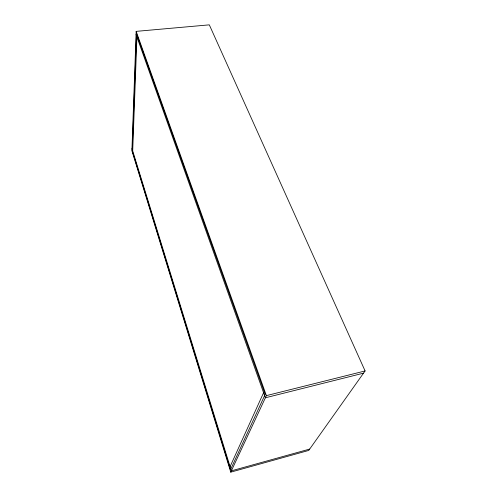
<?xml version="1.0" encoding="UTF-8"?>
<svg xmlns="http://www.w3.org/2000/svg" width="497" height="497" viewBox="0 0 497 497"><rect width="100%" height="100%" fill="white"/><g stroke="black" fill="none" stroke-linecap="round" stroke-linejoin="round"><path stroke-width="0.75" d="M136.166 31.367L131.904 150.759L230.763 472.15L308.724 450.437L365.096 370.948L209.312 24.85L136.166 31.367L266.386 395.624L230.763 472.15M132.699 150.92L136.93 36.964M230.074 466.658L263.578 392.717M309.687 449.077L231.366 470.852L131.978 148.584M266.386 395.624L365.096 370.948M363.524 373.166L265.386 397.786L136.054 34.504M136.495 33.765L132.245 150.827L230.465 469.802L265.174 394.369L136.495 33.765"/></g></svg>
